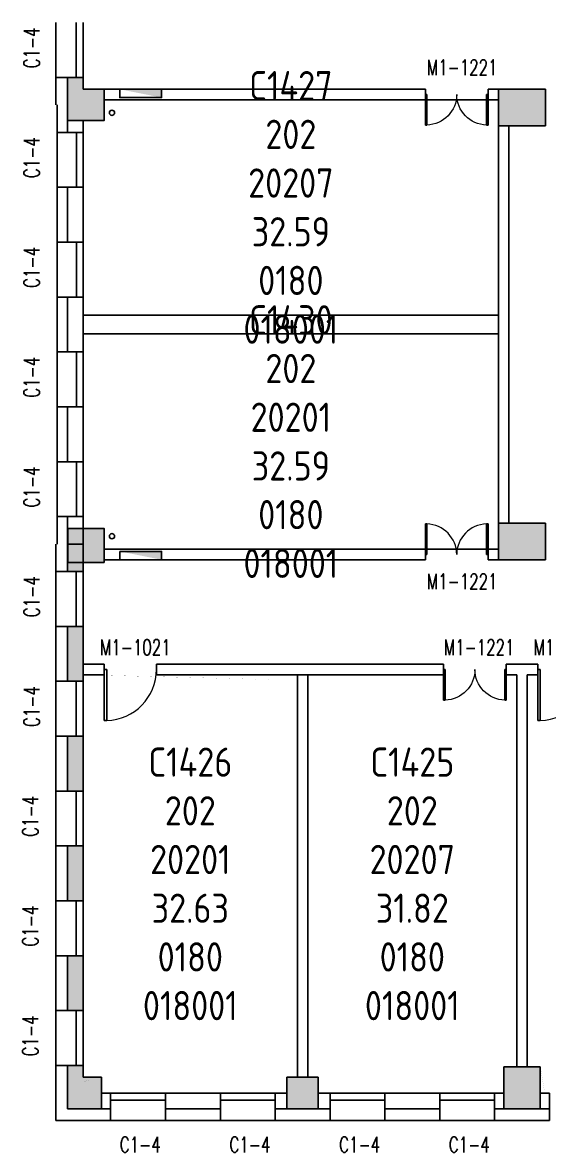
# Model space of a CAD drawing. Extents: x 2066852 to 2142668, y 313528 to 416301.
# Drawn here: x 2066852 to 2076938, y 313528 to 335140 of the extents above; entities that cross this region are included whole.
import ezdxf

# ---------------------------------------------------------------- set-up
doc = ezdxf.new("R2010")
doc.units = 0
doc.header["$LTSCALE"] = 1000
doc.header["$MEASUREMENT"] = 0
for name, color, linetype in [('body', 30, 'Continuous'), ('RM$', 5, 'Continuous'), ('RM$TXT', 5, 'Continuous'), ('消防', 222, 'Continuous')]:
    doc.layers.add(name, color=color, linetype=linetype)
doc.styles.add('_TCH_WINDOW', font='txt.shx', dxfattribs={"height": 3.5, "bigfont": 'hztxt.shx'})
doc.styles.get("Standard").update_dxf_attribs({"font": 'gbenor.shx', "bigfont": 'gbcbig.shx'})

# ---------------------------------------------------------------- blocks, each defined once
blk = doc.blocks.new('cde')
at = {"layer": '消防'}
blk.add_hatch(color=256, dxfattribs=at).paths.add_polyline_path([(-873426.7166632321, -271674.3896962288), (-874226.7166632321, -271674.3896962288), (-873426.7166632321, -271834.3896962288)])
blk.add_lwpolyline([(-874226.7166632321, -271674.3896962288), (-873426.7166632321, -271674.3896962288), (-873426.7166632321, -271834.3896962288), (-874226.7166632321, -271834.3896962288)], close=True, dxfattribs=at)
blk = doc.blocks.new('$WINLIB2D$00000004')
for p, q in [((-0.5, 0.5), (0.5, 0.5)), ((-0.5, 0.2405796575893152), (0.5, 0.2405796575893152)), ((-0.4999999999999999, -0.5), (0.5, -0.5))]:
    blk.add_line(p, q)
blk = doc.blocks.new('$DorLib2D$00000002')
for p, q in [((-0.5, -5.684341886080802e-17), (-0.5000000000000007, 0.4875)), ((-0.4750000000000007, 0.4875), (-0.5000000000000007, 0.4875)), ((-0.475, -2.842170943040401e-17), (-0.4750000000000007, 0.4875)), ((0.475, -2.842170943040401e-17), (0.4750000000000007, 0.4875)), ((0.4750000000000007, 0.4875), (0.5000000000000007, 0.4875)), ((0.5, -5.684341886080802e-17), (0.5000000000000007, 0.4875)), ((-0.5, -5.684341886080802e-17), (-0.475, -2.842170943040401e-17)), ((0.5, -5.684341886080802e-17), (0.475, -2.842170943040401e-17))]:
    blk.add_line(p, q)
at = {"lineweight": 13}
for centre, start, end in [((-0.4875, -4.263256414560601e-17), 0, 88.53071641864632), ((0.4875, -4.263256414560601e-17), 91.4692835813537, 180)]:
    blk.add_arc(centre, 0.4875, start, end, dxfattribs=at)
blk = doc.blocks.new('$DorLib2D$00000001')
for p, q in [((0.45, 0.9750000000000001), (0.5000000000000002, 0.9750000000000001)), ((0.45, 0), (0.45, 0.9750000000000001)), ((0.5, 0), (0.5, 0.9750000000000001)), ((0.5, 0), (0.45, 0))]:
    blk.add_line(p, q)
at = {"lineweight": 13}
blk.add_arc((0.475, 0), 0.975, 91.4692835813538, 180, dxfattribs=at)

msp = doc.modelspace()

# ---------------------------------------------------------------- hatches: boundary and pattern name
at = {"layer": 'body'}
for points in [[(2067713.169386332, 333864.5067234894), (2068013.169386306, 333864.5067234894), (2068013.169386305, 334089.506723938), (2067713.169386311, 334089.506723938)], [(2067713.169386334, 333264.5028172926), (2068413.169386332, 333264.5028172926), (2068413.169386332, 333864.5067234894), (2067713.169386332, 333864.5067234894)], [(2075963.169386298, 333164.5028164129), (2076863.169386298, 333164.5028164129), (2076863.169386298, 333864.5067226646), (2075963.169386298, 333864.5067226646)], [(2075963.169386298, 324864.5067226638), (2076863.169386298, 324864.5067226638), (2076863.169386298, 325564.5028164129), (2075963.169386298, 325564.5028164129)], [(2067720.776992361, 324814.5028172991), (2068413.169386261, 324814.5028172991), (2068413.169386337, 325464.5028173198), (2067720.776992389, 325464.5028173198)], [(2067713.169386307, 325164.5067238578), (2067713.169386334, 324639.5067237345), (2068013.169386281, 324639.5067237345), (2068013.169386307, 325164.5067238578)], [(2068013.169386307, 322864.5067238555), (2068013.169386281, 323589.5067236328), (2067713.169386334, 323589.5067236328), (2067713.169386307, 322864.5067238555)], [(2067713.169386307, 322864.5067238555), (2067713.169386307, 322539.5067236328), (2068013.169386307, 322539.5067236328), (2068013.169386307, 322864.5067238555)], [(2067713.169386307, 321489.5067236328), (2067713.169386307, 320439.5067235311), (2068013.169386308, 320439.5067235311), (2068013.169386308, 321489.5067236328)], [(2067713.169386308, 319389.5067234294), (2067713.169386308, 318339.5067234294), (2068013.169386309, 318339.5067234294), (2068013.169386309, 319389.5067234294)], [(2067713.169386309, 317289.5067234294), (2067713.169386309, 316239.5067233276), (2068013.16938631, 316239.5067233276), (2068013.169386309, 317289.5067234294)], [(2067713.169386309, 314964.5028172642), (2068013.16938631, 314964.5028172642), (2068013.16938631, 315189.5067232259), (2067713.169386309, 315189.5067232259)], [(2076063.169386332, 314364.5067234883), (2076763.169386332, 314364.5067234883), (2076763.169386332, 315164.5028172377), (2076063.169386332, 315164.5028172377)], [(2067713.169386242, 314364.5067234867), (2068363.169386165, 314364.5067234867), (2068363.169386193, 314964.5028172642), (2067713.169386291, 314964.5028172642)], [(2071913.138136547, 314364.5106297428), (2072513.169386463, 314364.5106297428), (2072513.169386449, 314964.5028172629), (2071913.138136608, 314964.5028172629)]]:
    msp.add_hatch(color=256, dxfattribs=at).paths.add_polyline_path(points)

# ---------------------------------------------------------------- linework, layer by layer
for p, q in [((2067488.169386316, 334089.506723938), (2067488.169386307, 333564.5067238585)), ((2067488.169386316, 334089.506723938), (2067713.169386307, 334089.506723938)), ((2068013.169386305, 334089.506723938), (2067713.169386311, 334089.506723938)), ((2067713.169386311, 334089.506723938), (2067713.169386221, 333864.5067234584)), ((2068013.169386279, 333864.5067234584), (2068013.169386305, 334089.506723938)), ((2067713.169386332, 333864.5067234894), (2067713.169386334, 333264.5028172926)), ((2068413.169386332, 333864.5067234894), (2068013.169386299, 333864.5067234584)), ((2074563.169386261, 333864.506723933), (2068413.16938633, 333864.506723868)), ((2068413.169386332, 333264.5028172926), (2068413.169386332, 333864.5067234894)), ((2074563.169386263, 333664.5067239178), (2074563.169386261, 333864.506723933)), ((2075963.169386311, 333864.506723971), (2075763.169386414, 333864.5067239466)), ((2075763.169386414, 333864.5067239466), (2075763.169386416, 333664.5067239314)), ((2076863.169386298, 333864.5067226646), (2075963.169386298, 333864.5067226646)), ((2075963.169386298, 333864.5067226646), (2075963.169386298, 333164.5028164129)), ((2076863.169386298, 333164.5028164129), (2076863.169386298, 333864.5067226646)), ((2067513.169386307, 333564.5067238585), (2067513.169386308, 333039.5067237346)), ((2068413.16938633, 333664.5067238703), (2074563.169386263, 333664.5067239178)), ((2075763.169386416, 333664.5067239314), (2075963.169386311, 333664.5067238857)), ((2067713.16938635, 333264.5028172233), (2067713.169386308, 333039.5067237346)), ((2067713.169386334, 333264.5028172926), (2068413.169386332, 333264.5028172926)), ((2068013.169386308, 333039.5067237346), (2068013.169386279, 333264.5028172233)), ((2067513.169386308, 333039.5067237346), (2067713.169386307, 333039.5067237346)), ((2067713.169386308, 333039.5067237346), (2068013.169386308, 333039.5067237346)), ((2075963.169386298, 333164.5028164129), (2076863.169386298, 333164.5028164129)), ((2075963.169386299, 333164.5028164334), (2075963.169386293, 325564.5028164334)), ((2076163.169386299, 333164.5028164334), (2076163.169386308, 325564.5028164334)), ((2067513.169386308, 331989.5067237346), (2067513.169386308, 330939.5067237346)), ((2067513.169386308, 331989.5067237346), (2067713.169386307, 331989.5067237346)), ((2067713.169386308, 331989.5067237346), (2067713.169386308, 330939.5067237346)), ((2068013.169386308, 331989.5067237346), (2067713.169386308, 331989.5067237346)), ((2068013.169386308, 330939.5067237346), (2068013.169386308, 331989.5067237346)), ((2067513.169386308, 330939.5067237346), (2067713.169386307, 330939.5067237346)), ((2067713.169386308, 330939.5067237346), (2068013.169386308, 330939.5067237346)), ((2067513.169386308, 329889.5067237346), (2067513.169386308, 328839.5067238362)), ((2067513.169386308, 329889.5067237346), (2067713.169386307, 329889.5067237345)), ((2067713.169386308, 329889.5067237346), (2067713.169386308, 328839.5067238362)), ((2068013.169386308, 329889.5067237346), (2067713.169386308, 329889.5067237346)), ((2068013.169386308, 328839.5067238362), (2068013.169386308, 329889.5067237346)), ((2067513.169386308, 328839.5067238362), (2067713.169386307, 328839.5067238362)), ((2067713.169386308, 328839.5067238362), (2068013.169386308, 328839.5067238362)), ((2067513.169386308, 327789.5067238363), (2067513.169386308, 326739.5067237346)), ((2067513.169386308, 327789.5067238363), (2067713.169386307, 327789.5067238363)), ((2067713.169386308, 327789.5067238363), (2067713.169386308, 326739.5067237346)), ((2068013.169386308, 327789.5067238363), (2067713.169386308, 327789.5067238363)), ((2068013.169386308, 326739.5067237346), (2068013.169386308, 327789.5067238363)), ((2067513.169386308, 326739.5067237346), (2067713.169386307, 326739.5067237346)), ((2067713.169386308, 326739.5067237346), (2068013.169386308, 326739.5067237346)), ((2067513.169386308, 325689.5067237346), (2067513.169386307, 325164.5067238578)), ((2067513.169386308, 325689.5067237346), (2067713.169386307, 325689.5067237346)), ((2068013.169386308, 325689.5067237346), (2067713.169386308, 325689.5067237346)), ((2067713.169386308, 325689.5067237346), (2067713.169386307, 325164.5067238578)), ((2068013.169386307, 325164.5067238578), (2068013.169386308, 325689.5067237346)), ((2076863.169386298, 325564.5028164129), (2075963.169386298, 325564.5028164129)), ((2075963.169386298, 325564.5028164129), (2075963.169386298, 324864.5067226638)), ((2076863.169386298, 324864.5067226638), (2076863.169386298, 325564.5028164129)), ((2068413.169386337, 325464.5028173198), (2067720.776992389, 325464.5028173198)), ((2067720.776992389, 325464.5028173198), (2067720.776992361, 324814.5028172991)), ((2068413.169386261, 324814.5028172991), (2068413.169386337, 325464.5028173198)), ((2067488.169386307, 325164.5067238578), (2067488.169386282, 324639.5067237345)), ((2067713.169386307, 325164.5067238578), (2067713.169386334, 324639.5067237345)), ((2068013.169386307, 325164.5067238578), (2067713.169386307, 325164.5067238578)), ((2067720.776992521, 325064.5067236485), (2067713.169386307, 325064.5067238578)), ((2067713.169386307, 324864.5067238578), (2067713.169386307, 325064.5067238578)), ((2068013.169386281, 324639.5067237345), (2068013.169386307, 325164.5067238578)), ((2074563.169386291, 325064.5067238619), (2068413.169386456, 325064.5067238638)), ((2074563.169386291, 324864.506723849), (2074563.169386291, 325064.5067238619)), ((2075963.169386384, 325064.5067237541), (2075763.169386292, 325064.5067238619)), ((2075763.169386292, 325064.5067238619), (2075763.169386292, 324864.506723849)), ((2067720.776992513, 324864.5067239502), (2067713.169386307, 324864.5067238578)), ((2068413.169386433, 324864.5067238478), (2074563.169386291, 324864.506723849)), ((2075763.169386292, 324864.506723849), (2075963.169386384, 324864.5067239279)), ((2075963.169386298, 324864.5067226638), (2076863.169386298, 324864.5067226638)), ((2067488.169386282, 324639.5067237345), (2067713.169386307, 324639.5067237345)), ((2067713.169386334, 324639.5067237345), (2068013.169386281, 324639.5067237345)), ((2067720.776992361, 324814.5028172991), (2068413.169386261, 324814.5028172991)), ((2067488.169386282, 323589.5067236328), (2067488.169386307, 322864.5067238555)), ((2067488.169386282, 323589.5067236328), (2067713.169386307, 323589.5067236328)), ((2068013.169386281, 323589.5067236328), (2067713.169386334, 323589.5067236328)), ((2067713.169386334, 323589.5067236328), (2067713.169386307, 322864.5067238555)), ((2068013.169386307, 322864.5067238555), (2068013.169386281, 323589.5067236328)), ((2067488.169386307, 322864.5067238555), (2067488.169386318, 322539.5067236328)), ((2067713.169386307, 322864.5067238555), (2067713.169386307, 322539.5067236328)), ((2068413.169386291, 322864.5067238596), (2068013.169386309, 322864.5067238534)), ((2068013.169386307, 322539.5067236328), (2068013.169386307, 322864.5067238555)), ((2068013.169386309, 322664.5067238534), (2068413.169386291, 322664.5067238501)), ((2068413.169386291, 322664.5067238501), (2068413.169386291, 322864.5067238596)), ((2074913.036793213, 322864.5067238613), (2069413.169386292, 322864.5067238598)), ((2069413.169386292, 322864.5067238598), (2069413.169386291, 322664.5067238501)), ((2069413.169386291, 322664.5067238501), (2074913.036793213, 322664.5067238501)), ((2072113.169386283, 314964.5028172628), (2072113.169386293, 322664.5067238442)), ((2072313.169386296, 314964.5028172629), (2072313.169386295, 322664.5067238525)), ((2074913.036793213, 322664.5067238501), (2074913.036793213, 322864.5067238613)), ((2076313.169386307, 322864.5067238555), (2076113.036793213, 322864.5067238616)), ((2076113.036793213, 322864.5067238616), (2076113.036793213, 322664.5067238501)), ((2076113.036793213, 322664.5067238501), (2076313.169386295, 322664.5067238534)), ((2076713.169386291, 322864.5067238656), (2076313.169386307, 322864.5067238555)), ((2076313.169386296, 315164.5028172084), (2076313.169386295, 322664.5067238534)), ((2076513.1693863, 315164.5028172084), (2076513.16938631, 322664.5067238511)), ((2076513.16938631, 322664.5067238511), (2076713.169386291, 322664.5067238518)), ((2076713.169386291, 322664.5067238518), (2076713.169386291, 322864.5067238656)), ((2067488.169386318, 322539.5067236328), (2067713.169386307, 322539.5067236329)), ((2067713.169386307, 322539.5067236328), (2068013.169386307, 322539.5067236328)), ((2067488.169386318, 321489.5067236328), (2067488.169386318, 320439.5067235311)), ((2067488.169386318, 321489.5067236328), (2067713.169386307, 321489.5067236329)), ((2067713.169386307, 321489.5067236328), (2067713.169386307, 320439.5067235311)), ((2068013.169386308, 321489.5067236328), (2067713.169386307, 321489.5067236328)), ((2068013.169386308, 320439.5067235311), (2068013.169386308, 321489.5067236328)), ((2067488.169386318, 320439.5067235311), (2067713.169386307, 320439.5067235312)), ((2067713.169386307, 320439.5067235311), (2068013.169386308, 320439.5067235311)), ((2067488.169386319, 319389.5067234294), (2067488.169386319, 318339.5067234294)), ((2067488.169386319, 319389.5067234294), (2067713.169386308, 319389.5067234295)), ((2067713.169386308, 319389.5067234294), (2067713.169386308, 318339.5067234294)), ((2068013.169386309, 319389.5067234294), (2067713.169386308, 319389.5067234294)), ((2068013.169386309, 318339.5067234294), (2068013.169386309, 319389.5067234294)), ((2067488.169386319, 318339.5067234294), (2067713.169386308, 318339.5067234294)), ((2067713.169386308, 318339.5067234294), (2068013.169386309, 318339.5067234294)), ((2067488.169386319, 317289.5067234294), (2067488.16938632, 316239.5067233276)), ((2067488.169386319, 317289.5067234294), (2067713.169386308, 317289.5067234295)), ((2067713.169386309, 317289.5067234294), (2067713.169386309, 316239.5067233276)), ((2068013.169386309, 317289.5067234294), (2067713.169386309, 317289.5067234294)), ((2068013.16938631, 316239.5067233276), (2068013.169386309, 317289.5067234294)), ((2067488.16938632, 316239.5067233276), (2067713.169386309, 316239.5067233277)), ((2067713.169386309, 316239.5067233276), (2068013.16938631, 316239.5067233276)), ((2067488.16938632, 315189.5067232259), (2067488.169386309, 314139.5067238609)), ((2067488.16938632, 315189.5067232259), (2067713.169386309, 315189.506723226)), ((2068013.16938631, 315189.5067232259), (2067713.169386309, 315189.5067232259)), ((2067713.169386309, 315189.5067232259), (2067713.169386195, 314964.5028172539)), ((2068013.169386196, 314964.5028172539), (2068013.16938631, 315189.5067232259)), ((2076763.169386332, 315164.5028172377), (2076063.169386332, 315164.5028172377)), ((2076063.169386332, 315164.5028172377), (2076063.169386332, 314364.5067234883)), ((2076763.169386332, 314364.5067234883), (2076763.169386332, 315164.5028172377)), ((2067713.169386291, 314964.5028172642), (2067713.169386242, 314364.5067234867)), ((2068363.169386193, 314964.5028172642), (2068013.169386318, 314964.5028172539)), ((2068363.169386165, 314364.5067234867), (2068363.169386193, 314964.5028172642)), ((2072513.169386449, 314964.5028172629), (2071913.138136608, 314964.5028172629)), ((2071913.138136608, 314964.5028172629), (2071913.138136547, 314364.5106297428)), ((2072513.169386463, 314364.5106297428), (2072513.169386449, 314964.5028172629)), ((2068538.169386393, 314664.5067238677), (2068363.169386052, 314664.5067238503)), ((2068538.169386393, 314364.506723891), (2068538.169386393, 314664.5067238677)), ((2070638.169386292, 314664.5067238648), (2069588.169386291, 314664.5067238663)), ((2069588.169386291, 314664.5067238663), (2069588.169386291, 314364.5067238859)), ((2070638.169386292, 314364.5067238809), (2070638.169386292, 314664.5067238648)), ((2071913.138136607, 314664.5067237916), (2071688.169386291, 314664.5067238634)), ((2071688.169386291, 314664.5067238634), (2071688.169386291, 314364.506723876)), ((2072738.169386393, 314664.5067238507), (2072513.169386575, 314664.5067240091)), ((2072738.169386393, 314364.5067238648), (2072738.169386393, 314664.5067238507)), ((2074838.169386393, 314664.5067238507), (2073788.169386393, 314664.5067238507)), ((2073788.169386393, 314664.5067238507), (2073788.169386393, 314364.5067238648)), ((2074838.169386393, 314364.5067238648), (2074838.169386393, 314664.5067238507)), ((2076063.16938634, 314664.5067237906), (2075888.169386393, 314664.5067238507)), ((2075888.169386393, 314664.5067238507), (2075888.169386393, 314364.5067238648)), ((2076938.169386393, 314664.5067238653), (2076763.169386341, 314664.5067239681)), ((2076938.169386393, 314364.5067238508), (2076938.169386393, 314664.5067238653)), ((2067713.169386242, 314364.5067234867), (2068363.169386165, 314364.5067234867)), ((2068363.169386037, 314364.5067238588), (2068538.169386393, 314364.506723891)), ((2068538.169386393, 314139.5067238591), (2068538.169386394, 314364.506723875)), ((2069588.169386291, 314364.5067238859), (2070638.169386292, 314364.5067238809)), ((2069588.169386291, 314139.5067238585), (2069588.169386293, 314364.5067238701)), ((2070638.169386291, 314139.5067238577), (2070638.169386293, 314364.5067238651)), ((2071688.169386291, 314364.506723876), (2071913.138136577, 314364.50672383)), ((2071688.169386291, 314139.506723857), (2071688.169386292, 314364.5067238601)), ((2071913.138136547, 314364.5106297428), (2072513.169386463, 314364.5106297428)), ((2072513.169386582, 314364.5067239778), (2072738.169386393, 314364.5067238648)), ((2072738.169386393, 314139.5067238535), (2072738.169386393, 314364.5067238576)), ((2073788.169386393, 314364.5067238648), (2074838.169386393, 314364.5067238648)), ((2073788.169386393, 314139.5067238535), (2073788.169386393, 314364.5067238576)), ((2074838.169386393, 314139.5067238535), (2074838.169386393, 314364.5067238576)), ((2075888.169386393, 314364.5067238648), (2076063.16938634, 314364.5067238394)), ((2075888.169386393, 314139.5067238535), (2075888.169386393, 314364.5067238576)), ((2076063.169386332, 314364.5067234883), (2076763.169386332, 314364.5067234883)), ((2076763.169386341, 314364.5067238852), (2076938.169386393, 314364.5067238508)), ((2076938.169386393, 314139.5067238508), (2076938.169386393, 314364.5067238576)), ((2067488.169386309, 314139.5067238609), (2068538.169386393, 314139.5067238591)), ((2069588.169386291, 314139.5067238585), (2070638.169386291, 314139.5067238577)), ((2071688.169386291, 314139.506723857), (2072213.153761517, 314139.5067238576)), ((2072213.153761517, 314139.5067238576), (2072738.169386393, 314139.5067238535)), ((2073788.169386393, 314139.5067238535), (2074838.169386393, 314139.5067238535)), ((2075888.169386393, 314139.5067238535), (2076413.169386307, 314139.5067238576)), ((2076413.169386307, 314139.5067238576), (2076938.169386393, 314139.5067238508))]:
    msp.add_line(p, q, dxfattribs=at)
at = {"layer": 'RM$'}
for points in [[(2068013.169386308, 329544.420061203), (2075963.169386296, 329544.4200611964), (2075963.200636379, 333664.5067234831), (2068413.169386405, 333664.5067226657), (2068413.169386332, 333264.5028172926), (2068013.169386279, 333264.5028171834)], [(2068013.169386308, 329184.5933863679), (2075963.169386296, 329184.5933863745), (2075963.200636379, 325064.5067240878), (2068413.169386405, 325064.5067249052), (2068413.169386332, 325464.5106302783), (2068013.169386279, 325464.5106303875)]]:
    msp.add_lwpolyline(points, close=True, dxfattribs=at)
at = {"layer": 'RM$', "const_width": 1}
for points in [[(2068013.169386309, 322664.5067238534), (2068013.169386318, 314964.5028172539), (2068363.169386193, 314964.5028172642), (2068363.169386179, 314664.5047703754), (2071913.138136578, 314664.5067237916), (2071913.138136608, 314964.5028172629), (2072113.169386283, 314964.5028172629), (2072113.169386293, 322664.5067238442)], [(2072313.169386295, 322664.5067238501), (2072313.169386296, 314964.5028172629), (2072513.169386449, 314964.5028172629), (2072513.169386456, 314664.5067235028), (2076063.16938634, 314664.5067237906), (2076063.169386332, 315164.5028172377), (2076313.169386296, 315164.5028172377), (2076313.169386295, 322664.5067238534)], [(2076513.16938631, 322664.5067238511), (2076513.1693863, 315164.5028172377), (2076763.169386332, 315164.5028172377), (2076850.669386367, 314664.5067239167), (2080513.1693863, 314664.5067238653), (2080513.16938631, 322664.5067238517)]]:
    msp.add_lwpolyline(points, close=True, dxfattribs=at)
at = {"layer": '消防', "linetype": 'Continuous'}
for centre in [(2068563.169371274, 333414.4989138943), (2068563.169371274, 325314.4989139036)]:
    msp.add_circle(centre, 50, dxfattribs=at)

# ---------------------------------------------------------------- block references
at = {"layer": 'body'}
ref = msp.add_blockref('$WINLIB2D$00000004', (2067750.669386307, 334614.5067239103), dxfattribs=dict(at, xscale=-1050, yscale=525, zscale=-1050, rotation=270))
ref.add_attrib('A', 'C1-4', (2067174.419386307, 334264.5067239103), dxfattribs={"height": 297.5, "rotation": 90, "style": '_TCH_WINDOW', "width": 0.7058823529411765})
ref = msp.add_blockref('$DorLib2D$00000002', (2075163.169386307, 333764.5067239363), dxfattribs=dict(at, xscale=1200, yscale=-1200, zscale=1200, rotation=6.497177921419548e-10))
ref.add_attrib('A', 'M1-1221', (2074592.981320075, 334132.3040407909), dxfattribs={"height": 297.5, "style": '_TCH_WINDOW', "width": 0.7058823529411765})
ref = msp.add_blockref('$WINLIB2D$00000004', (2067763.169386307, 332514.5067237103), dxfattribs=dict(at, xscale=-1050, yscale=500, zscale=-1050, rotation=270))
ref.add_attrib('A', 'C1-4', (2067174.419386305, 332164.5067237096), dxfattribs={"height": 297.5, "rotation": 90, "style": '_TCH_WINDOW', "width": 0.7058823529411765})
ref = msp.add_blockref('$WINLIB2D$00000004', (2067763.169386307, 330414.5067237878), dxfattribs=dict(at, xscale=-1050, yscale=500, zscale=-1050, rotation=270))
ref.add_attrib('A', 'C1-4', (2067174.419386305, 330064.5067237874), dxfattribs={"height": 297.5, "rotation": 90, "style": '_TCH_WINDOW', "width": 0.7058823529411765})
ref = msp.add_blockref('$WINLIB2D$00000004', (2067763.169386307, 328314.5067237879), dxfattribs=dict(at, xscale=-1050, yscale=500, zscale=-1050, rotation=270))
ref.add_attrib('A', 'C1-4', (2067174.4193863, 327964.5067237874), dxfattribs={"height": 297.5, "rotation": 90, "style": '_TCH_WINDOW', "width": 0.7058823529411765})
ref = msp.add_blockref('$WINLIB2D$00000004', (2067763.169386307, 326214.506723788), dxfattribs=dict(at, xscale=-1050, yscale=500, zscale=-1050, rotation=270))
ref.add_attrib('A', 'C1-4', (2067174.419386305, 325864.5067237874), dxfattribs={"height": 297.5, "rotation": 90, "style": '_TCH_WINDOW', "width": 0.7058823529411765})
ref = msp.add_blockref('$DorLib2D$00000002', (2075163.169386307, 324964.5067238578), dxfattribs=dict(at, xscale=-1200, yscale=-1200, zscale=-1200, rotation=180))
ref.add_attrib('A', 'M1-1221', (2074592.981320073, 324299.2015919616), dxfattribs={"height": 297.5, "style": '_TCH_WINDOW', "width": 0.7058823529411765})
ref = msp.add_blockref('$WINLIB2D$00000004', (2067750.669386307, 324114.5067237102), dxfattribs=dict(at, xscale=-1050, yscale=525, zscale=-1050, rotation=270))
ref.add_attrib('A', 'C1-4', (2067174.419386305, 323764.5067237096), dxfattribs={"height": 297.5, "rotation": 90, "style": '_TCH_WINDOW', "width": 0.7058823529411765})
ref = msp.add_blockref('$DorLib2D$00000001', (2068913.169386304, 322764.5067238555), dxfattribs=dict(at, xscale=1000, yscale=1000, zscale=1000, rotation=180))
ref.add_attrib('A', 'M1-1021', (2068335.669386304, 323040.7567238555), dxfattribs={"height": 297.5, "style": '_TCH_WINDOW', "width": 0.7058823529411765})
ref = msp.add_blockref('$DorLib2D$00000002', (2075513.03679333, 322764.5067238555), dxfattribs=dict(at, xscale=-1200, yscale=1200, zscale=-1200, rotation=180))
ref.add_attrib('A', 'M1-1221', (2074918.03679333, 323040.7567238555), dxfattribs={"height": 297.5, "style": '_TCH_WINDOW', "width": 0.7058823529411765})
ref = msp.add_blockref('$DorLib2D$00000001', (2077213.169386303, 322764.5067238555), dxfattribs=dict(at, xscale=1000, yscale=1000, zscale=1000, rotation=179.9999999999992))
ref.add_attrib('A', 'M1-1021', (2076635.669386304, 323040.7567238555), dxfattribs={"height": 297.5, "rotation": 359.9999999999992, "style": '_TCH_WINDOW', "width": 0.7058823529411765})
ref = msp.add_blockref('$WINLIB2D$00000004', (2067750.669386307, 322014.5067236087), dxfattribs=dict(at, xscale=-1050, yscale=525, zscale=-1050, rotation=270))
ref.add_attrib('A', 'C1-4', (2067174.419386304, 321664.5067236079), dxfattribs={"height": 297.5, "rotation": 90, "style": '_TCH_WINDOW', "width": 0.7058823529411765})
ref = msp.add_blockref('$WINLIB2D$00000004', (2067750.669386307, 319914.5067235022), dxfattribs=dict(at, xscale=-1050, yscale=525, zscale=-1050, rotation=270))
ref.add_attrib('A', 'C1-4', (2067149.419386304, 319564.5067235017), dxfattribs={"height": 297.5, "rotation": 90, "style": '_TCH_WINDOW', "width": 0.7058823529411765})
ref = msp.add_blockref('$WINLIB2D$00000004', (2067750.669386307, 317814.5067234008), dxfattribs=dict(at, xscale=-1050, yscale=525, zscale=-1050, rotation=270))
ref.add_attrib('A', 'C1-4', (2067149.419386305, 317464.5067234), dxfattribs={"height": 297.5, "rotation": 90, "style": '_TCH_WINDOW', "width": 0.7058823529411765})
ref = msp.add_blockref('$WINLIB2D$00000004', (2067750.669386307, 315714.5067232901), dxfattribs=dict(at, xscale=-1050, yscale=525, zscale=-1050, rotation=270))
ref.add_attrib('A', 'C1-4', (2067149.419386305, 315364.5067232891), dxfattribs={"height": 297.5, "rotation": 90, "style": '_TCH_WINDOW', "width": 0.7058823529411765})
ref = msp.add_blockref('$WINLIB2D$00000004', (2069063.169386325, 314402.0067238576), dxfattribs=dict(at, xscale=-1050, yscale=525, zscale=-1050))
ref.add_attrib('A', 'C1-4', (2068713.169386326, 313528.2567237355), dxfattribs={"height": 297.5, "style": '_TCH_WINDOW', "width": 0.7058823529411765})
ref = msp.add_blockref('$WINLIB2D$00000004', (2071163.169386358, 314402.0067238576), dxfattribs=dict(at, xscale=-1050, yscale=525, zscale=-1050))
ref.add_attrib('A', 'C1-4', (2070813.169386359, 313528.2567237355), dxfattribs={"height": 297.5, "style": '_TCH_WINDOW', "width": 0.7058823529411765})
ref = msp.add_blockref('$WINLIB2D$00000004', (2073263.169386359, 314402.0067238576), dxfattribs=dict(at, xscale=-1050, yscale=525, zscale=-1050))
ref.add_attrib('A', 'C1-4', (2072913.169386359, 313528.2567237304), dxfattribs={"height": 297.5, "style": '_TCH_WINDOW', "width": 0.7058823529411765})
ref = msp.add_blockref('$WINLIB2D$00000004', (2075363.169386359, 314402.0067238576), dxfattribs=dict(at, xscale=-1050, yscale=525, zscale=-1050))
ref.add_attrib('A', 'C1-4', (2075013.169386359, 313528.2567237355), dxfattribs={"height": 297.5, "style": '_TCH_WINDOW', "width": 0.7058823529411765})
at = {"layer": '消防'}
for p in [(2942939.886042004, 605538.8964199992), (2942939.913396741, 596698.9042356499)]:
    msp.add_blockref('cde', p, dxfattribs=at)

# ---------------------------------------------------------------- texts
at = {"layer": 'RM$TXT', "char_height": 558.8, "attachment_point": 8}
for s, insert in [('C1427^M^J202^M^J20207^M^J32.59^M^J0180^M^J018001^M^J', (2071988.185011329, 328996.7300590064)), ('C1430^M^J202^M^J20201^M^J32.59^M^J0180^M^J018001^M^J', (2071988.185011329, 324516.8167218977)), ('C1426^M^J202^M^J20201^M^J32.63^M^J0180^M^J018001^M^J', (2070063.169386301, 316056.7724137811)), ('C1425^M^J202^M^J20207^M^J31.82^M^J0180^M^J018001^M^J', (2074313.169386296, 316056.7733903448))]:
    msp.add_mtext(s, dxfattribs=dict(at, insert=insert))

doc.saveas('drawing.dxf')
